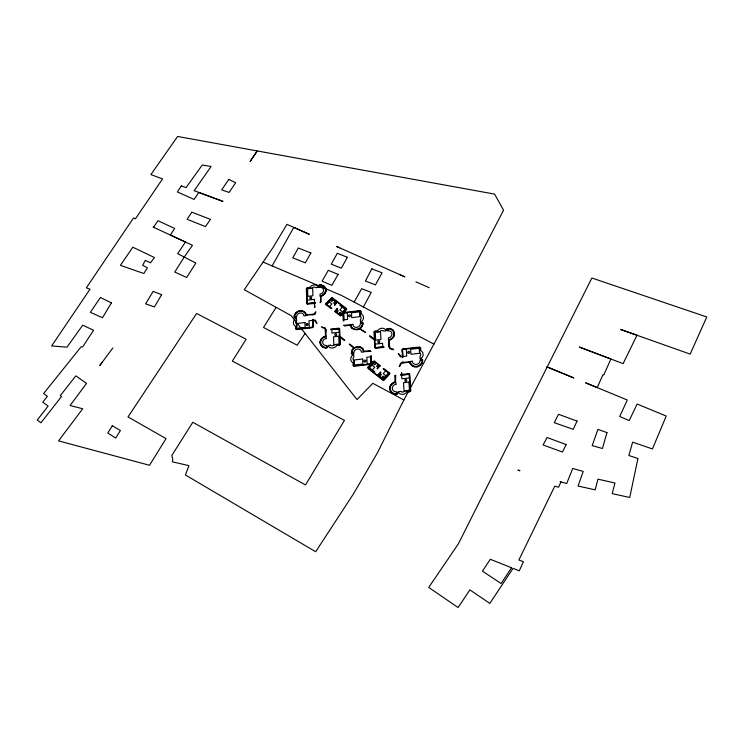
<?xml version="1.0" encoding="UTF-8"?>
<svg xmlns="http://www.w3.org/2000/svg" width="744" height="744" viewBox="0 0 744 744"><rect width="100%" height="100%" fill="white"/><g stroke="black" fill="none" stroke-linecap="round" stroke-linejoin="round"><path stroke-width="1.12" d="M325.286 330.662C326.281 327.593 321.827 328.337 321.585 326.811A13.466 12.025 -27.9 0 0 324.942 327.76L325.277 328.216A3.367 3.022 -28.4 0 0 325.723 329.629L325.76 329.806M320.106 342.528L320.134 341.952M320.971 301.72L320.766 296.27L321.892 295.917M306.323 288.384L306.807 303.571M387.103 328.681L389.837 328.43M401.769 349.754C403.834 361.333 400.588 355.158 398.226 353.465A13.848 12.704 -24.1 0 1 399.928 356.497L400.495 356.739M389.521 345.858L390.098 348.22M320.134 341.942L320.227 341.366M362.877 324.272L362.933 323.119M387.643 329.583L387.624 328.857A5.98 5.431 -23.1 0 1 393.995 333.266A5.98 5.431 -23.1 0 1 389.047 339.692L388.777 339.831M325.993 291.025L325.984 289.174M362.877 324.282L362.421 325.788M325.993 291.034L325.751 291.955M294.215 315.8L294.168 317.632L295.628 318.293L295.61 317.446M320.227 341.357L320.376 340.789M294.215 315.791L294.494 314.861M315.307 313.698L314.786 314.052M422.508 362.049L422.694 359.854M320.32 296.066C321.445 298.363 320.087 302.483 320.19 302.641M422.508 362.058L421.857 363.565M410.809 391.046L409.767 374.511M389.958 386.527L389.717 389.14M394.264 335.683L394.525 333.358M373.99 331.508L374.306 339.199C367.713 333.238 368.103 335.99 374.344 339.868L374.827 347.746M340.315 344.714L340.055 337.134C346.676 343.114 346.099 340.213 340.027 336.465L339.673 328.755M320.376 340.78L320.748 339.859M389.958 386.517L390.563 385.197M394.264 335.702L392.637 338.278M325.751 291.964L325.444 292.68M388.749 339.868L388.554 346.853M325.946 336.428L326.253 329.629M294.503 314.852L296.066 312.536M362.421 325.798L361.017 327.788M403.862 400.002L377.292 453.068L370.782 464.303L353.168 494.323L315.67 551.75L185.423 474.96L188.92 465.642L172.431 461.838L172.748 458.834L171.771 455.588L192.798 422.267L305.496 484.939L344.453 420.369L232.361 361.091L246.115 339.273L196.602 313.475L128.014 416.938L166.033 438.635L149.507 465.279L58.553 440.876L82.714 408.754L70.066 405.536L86.537 383.374L75.814 375.869L60.273 395.678L61.51 396.571L40.939 422.797L37.2 420.053L48.137 406.094L42.78 402.188L47.393 396.32L43.608 393.557L81.115 346.797L82.705 346.862L93.558 330.252L82.714 325.165L66.969 347.169L51.643 345.941L90.005 289.174L86.323 287.854L133.539 217.927L135.427 218.81L162.545 178.932L150.874 174.598L177.621 136.459L494.574 194.1L503.558 210.199L441.09 330.745L403.862 400.002L372.856 383.318L356.999 399.575L291.155 315.642L244.255 289.723L273.141 247.324L286.952 224.335L309.337 234.323L293.796 227.404L272.127 265.924L263.116 262.074M320.757 339.85L321.399 338.818M325.444 292.69L324.282 294.308M354.135 302.055L363.36 306.974L371.247 292.42L361.705 288.681L354.135 302.055L341.189 295.312L272.127 265.924M352.061 350.071L351.298 353.781L352.879 354.562M352.07 350.061L352.647 349.215M390.572 385.187L391.046 384.499M276.126 307.328L263.525 327.453L297.172 345.216L305.105 333.442M319.502 286.263L319.548 285.473A5.803 5.134 -27.6 0 1 325.547 289.639A5.803 5.134 -27.6 0 1 320.655 295.824L320.329 296.047M367.982 367.313L368.057 368.54L383.151 380.398L384.127 380.156L389.661 374.009A13.141 12.062 -24.1 0 1 388.889 374.176L383.188 379.858L368.308 368.048L372.921 361.891A9.467 8.649 -24.9 0 1 371.554 361.193L371.247 355.623L370.735 355.688L370.865 363.844L353.884 365.816L353.298 363.277L352.898 365.527M421.634 363.928L421.113 364.579M102.449 361.965L99.835 365.481L112.837 347.987M321.399 338.808L322.887 337.367M391.046 384.49L391.921 383.569M352.647 349.206L353.884 348.006L349.299 344.398L349.643 344.026L354.321 347.699L358.571 346.583M367.992 367.294L370.605 364.393L353.642 366.281M369.359 367.834L371.935 364.969L374.79 367.211L372.214 370.084M395.492 382.332L395.734 375.097M345.188 309.234L342.668 311.996L339.924 309.876L342.445 307.114M326.7 304.547L329.22 301.804L331.926 303.905L329.415 306.658M421.113 364.588L418.091 366.569M325.835 336.548L325.639 336.641A5.924 5.338 -29.3 0 0 320.636 343.021A5.924 5.338 -29.3 0 0 326.765 347.411C326.151 345.644 329.387 346.546 327.248 346.844L327.183 347.783L325.798 347.95M324.272 294.317L323.008 295.34M361.007 327.797C357.743 329.62 373.758 336.548 359.687 328.811M296.075 312.526L299.283 310.76M391.93 383.56L394.143 382.249M392.162 338.715L390.544 339.701M386.359 329.992L387.103 328.699M319.26 285.073L318.33 286.552L319.269 286.44M323.24 337.125L324.152 336.641M322.822 295.452L321.901 295.907M359.678 328.811L358.348 329.425M397.119 394.143L398.04 392.553L397.082 392.646M320.283 302.613L320.971 301.906M312.424 314.284C314.619 314.852 315.103 311.55 315.949 311.82A13.466 12.025 -27.9 0 0 315.307 313.708M403.369 362.886C400.532 362.096 400.514 366.727 399.203 366.634A13.848 12.704 -24.1 0 0 400.384 363.463L400.914 363.1A3.46 3.181 -22.5 0 0 402.504 362.533L402.606 362.309M324.17 336.632L324.737 336.409M390.535 339.71L389.177 340.148L389.521 345.774M394.153 382.249L395.129 381.96L394.729 375.488M324.756 336.409L325.5 336.195L325.286 330.68M358.338 329.434L357.538 329.648M418.082 366.578L417.049 366.839M307.086 287.556L309.392 287.696M402.532 348.983L419.718 346.983M410.074 391.707C404.569 391.084 409.553 392.692 410.344 390.749L409.172 374.344L400.393 375.06L401.276 374.241A3.45 3.19 -23.3 0 0 401.49 372.679C401.816 375.971 405.889 373.256 409.237 373.739M299.293 310.75L301.487 310.583M357.529 329.657L354.479 329.592L352.07 328.318M395.269 382.435L395.287 382.425A6.101 5.654 -24.1 0 0 390.237 389.066A6.101 5.654 -24.1 0 0 396.738 393.716L396.701 393.102M319.297 285.064L320.097 284.961M339.422 345.421L337.246 345.235M417.04 366.839L414.501 366.811M397.017 394.171L395.315 394.255M309.411 287.696L306.807 288.393L307.3 303.478L315.623 302.771L314.768 303.543A3.32 2.948 -28.3 0 0 314.87 306.109L314.712 307.542L314.312 303.394L307.495 304.194M309.392 288.458L312.024 288.123A2.502 2.204 -28 0 1 315.726 287.658L318.358 287.324M312.275 314.284L306.361 314.87M306.296 315.475C308.025 313.875 313.075 315.344 313.15 314.814M313.112 314.74L313.243 314.61A3.348 2.985 -29 0 1 314.786 314.024M295.191 317.139L294.587 317.214A5.84 5.189 -30.1 0 1 299.739 311.122A5.84 5.189 -30.1 0 1 305.896 315.158L305.914 315.224M360.31 310.536L343.951 312.536L346.611 309.597L346.583 308.658L332.001 297.526L325.788 303.608A12.778 11.411 -27.9 0 1 326.504 303.45L332.047 298.056L346.211 309.011L341.673 314.954A9.291 8.333 -27.4 0 1 342.993 315.623M312.638 327.639L296.326 329.601M362.635 322.524L361.342 321.947L361.361 322.757M350.433 324.775L343.449 325.314M374.864 330.885L377.096 331.089L374.409 331.843L375.329 347.615L383.969 346.899L383.997 347.383L375.627 348.332M386.341 329.992L387.261 329.89M379.849 331.554L377.115 331.88A5.031 4.557 -23.6 0 1 381.598 328.271A5.031 4.557 -23.6 0 1 386.434 330.764L383.699 331.099A2.576 2.334 -23.6 0 0 379.849 331.564M337.181 345.207L339.868 344.509L339.162 328.839L330.708 329.555L330.689 329.09L339.032 328.16M352.405 353.363L351.773 353.437A5.98 5.441 -26.9 0 1 356.981 347.15A5.98 5.441 -26.9 0 1 363.444 351.382L363.565 351.614M422.387 359.436L421.02 358.803L421.225 359.947M421.504 360.022L422.183 359.947A6.073 5.589 -20.6 0 1 416.966 366.355A6.073 5.589 -20.6 0 1 410.26 362.021L410.242 361.975M344.351 325.965L350.377 325.249L350.666 326.3M320.106 284.961L321.482 285.017M362.654 322.524L362.933 323.11M325.788 347.95L323.817 347.625M403.518 362.877L409.749 362.17L410.149 363.444M358.58 346.583L359.389 346.695M395.306 394.255L394.274 394.088M301.497 310.583L302.073 310.667M390.107 348.304L393.688 349.336L393.446 349.764A13.848 12.704 -24.1 0 0 389.949 348.778L389.586 348.304A3.432 3.134 -23.7 0 0 389.093 346.853L389.056 346.667M321.492 285.026L324.393 286.347M389.847 328.439L392.981 330.076M302.083 310.667L305.291 312.536M359.399 346.695L360.552 347.039M370.419 350.582L363.937 351.224L363.574 349.978M414.482 366.811L412.204 365.871L410.53 364.16M394.264 394.088L392.023 393.046L390.414 391.242M410.009 361.714L403.555 362.384L403.034 361.677L402.597 362.282M307.402 304.166L306.928 303.831M323.807 347.625L321.957 346.574M361.538 323.045L362.421 323.017A5.915 5.32 -25.8 0 1 357.269 329.22A5.915 5.32 -25.8 0 1 350.889 325.091L350.796 324.914M363.621 351.661L371.014 351.373M360.561 347.048L362.365 348.22M339.785 247.864L336.502 246.422L404.959 276.917L399.621 274.517M415.915 281.809L429.232 287.714M372.056 362.058L372.521 362.263L371.665 363.221L371.591 361.798L372.056 362.049M433.929 344.119L363.36 306.974M321.957 346.565L320.45 344.416M324.393 286.356L325.909 288.802M352.061 328.309L351.54 327.769M362.365 348.229L362.877 348.806M392.99 330.085L393.492 330.671M351.531 327.76L350.908 326.821M305.3 312.536L306.361 314.861M362.886 348.806L363.407 349.615M316.535 323.352L317.074 323.259A13.466 12.025 -27.9 0 1 315.54 320.348L315 320.115A3.348 2.985 -29 0 1 313.438 319.939L312.861 319.26L312.815 327.118L296.335 329.127L295.87 326.69L295.48 329.034M393.492 330.68L394.525 333.349M316.526 323.352C314.61 318.841 311.69 319.436 313.605 326.597M410.418 363.983L410.149 363.463M390.405 391.232L389.717 389.159M350.898 326.811L350.666 326.309M320.441 344.407L320.143 343.114M420.704 347.662C420.146 352.777 421.42 347.978 419.718 347.467L402.504 349.503L402.774 357.65L402.16 356.943A3.46 3.181 -22.5 0 0 400.495 356.702M361.268 311.271L360.896 313.41L360.301 311.001L343.691 313.066L343.737 320.934L343.235 320.999L342.993 315.623M320.143 343.105L320.106 342.538M354.153 363.221L354.023 360.635A2.585 2.353 -27.4 0 1 353.856 357.008L353.726 354.432A5.041 4.604 -27.4 0 0 354.135 363.221M352.842 353.707L352.879 354.572M309.402 288.44A4.883 4.306 -28 0 1 313.773 284.961A4.883 4.306 -28 0 1 318.358 287.305M345.969 309.188L340.51 305.003L339.943 305.552L345.365 309.262L340.092 315.047L335.284 311.317L337.423 308.304L334.688 311.411L340.492 315.986L345.951 309.281M337.153 302.389L334.428 305.468L336.548 302.464L331.778 298.781L326.523 304.519L331.908 308.221L331.331 308.769L325.463 304.324L331.759 298.232L337.153 302.389M330.95 300.641C332.689 303.468 333.182 297.665 330.95 300.641M380.193 365.713L377.403 368.894L377.022 368.596L379.57 365.76L374.548 361.817L369.173 367.796L374.827 371.768L374.241 372.335L368.559 367.908L374.13 360.831L380.184 365.732M377.775 375.106L383.486 379.663L389.968 373.265L383.746 368.485L383.141 369.052L388.852 373.042L383.458 379.077L378.398 375.078L380.947 372.233L380.565 371.926L377.775 375.106M637.608 459.95L629.74 497.494L612.219 493.635L614.962 483.023L597.953 479.164L595.163 489.831L578.079 486.065L583.194 471.426L572.74 468.46L566.705 483.535L560.167 481.749L560.929 481.954L558.614 487.19L554.754 486.195L518.884 560L523.404 561.739L519.275 570.834L513.053 568.351L489.84 603.384L469.883 589.88L458.081 607.541L428.73 587.416L458.434 543.725L591.88 278.005L706.8 316.981L690.144 354.098L620.431 329.387L636.994 335.256L623.119 363.639L579.353 347.057L610.898 359.008L603.812 374.976L602.993 374.651L597.218 387.578L585.593 382.807L627.294 400.002L619.706 416.519L629.238 420.565L637.115 404.038L666.233 416.054L652.432 448.967L632.633 442.122L628.875 455.514L637.961 458.499L637.608 459.95M606.974 432.608L602.463 448.493L592.187 445.647L597.916 429.381L606.974 432.608M577.056 421.076L573.261 429.334L554.28 422.685L558.484 414.287L577.056 421.076M566.175 444.587L562.445 452.036L543.083 444.977L547.082 437.519L566.175 444.587M371.814 268.835L365.406 281.009L375.441 284.887L382.081 272.788L371.814 268.835M347.364 257.294L341.338 268.184L331.275 264.139L337.311 253.295L347.364 257.294M310.862 252.979L305.31 262.874L292.773 257.833L298.335 247.994L310.862 252.979M145.378 260.381L142.615 265.236L147.396 267.821L143.834 273.513L120.416 265.338L132.832 247.203L154.427 257.526L150.502 262.837L145.378 260.381M338.102 274.378L331.871 285.324L322.059 281.204L328.299 270.305L338.102 274.378M161.634 294.698L154.389 306.937L145.601 303.831L153.125 291.378L161.634 294.698M111.442 302.854L102.486 317.716L90.377 312.322L100.403 297.479L111.442 302.854M112.279 425.726L107.815 432.999L115.683 438.086L120.407 430.525L112.279 425.726M184.335 256.885L174.747 272.053L186.679 277.493L195.858 263.051L177.658 253.676L185.433 242.042L153.097 227.041L153.562 227.255L157.951 220.726L174.71 228.473L170.311 235.002L192.473 245.306L184.335 256.885M181.322 185.916L177.388 191.933L194.119 199.42L198.806 192.426L222.977 201.419L194.156 190.697L211.101 166.498L202.247 165.01L186.028 187.674L181.322 185.916M511.556 567.756L501.103 583.538L482.438 571.132L490.315 559.283L511.556 567.756M191.831 212.18L187.079 219.275L205.465 226.595L210.487 219.359L191.831 212.18M228.771 179.416L221.693 189.887L229.087 192.436L235.69 182.708L228.771 179.416M257.043 151.255L250.198 161.374L257.043 151.255M388.666 373.004L386.08 375.897L383.197 373.618L385.773 370.735L388.666 373.004M377.85 364.895L376.557 366.327L377.58 367.127L378.863 365.695L377.85 364.895M380.389 373.702L379.105 375.143L380.128 375.953L381.412 374.511L380.389 373.702M342.91 313.67C340.836 314.535 344.072 315.968 342.91 313.67M334.912 301.664L333.647 303.041L334.614 303.784L335.879 302.408L334.912 301.664M337.227 309.988L335.963 311.373L336.939 312.127L338.195 310.741L337.227 309.988M360.496 322.04L360.356 319.539A2.548 2.288 -25.4 0 0 360.17 316.005L360.04 313.503A4.976 4.473 -25.4 0 1 363.518 317.381A4.976 4.473 -25.4 0 1 360.496 322.04M420.165 358.924L419.96 356.32A2.613 2.399 -20.3 0 0 419.69 352.656L419.523 350.061A5.106 4.687 -20.3 0 1 420.165 358.924M312.657 288.198L307.588 288.839L307.83 296.363L312.917 295.731L312.657 288.198M314.377 299.339L307.03 300.26L307.142 303.664L314.489 302.752L314.377 299.339M296.577 316.823L294.336 317.093A6.091 5.413 -30.1 0 1 300.102 310.834A6.091 5.413 -30.1 0 1 306.193 315.642L303.933 315.921A3.785 3.357 -30.1 0 0 300.158 312.936A3.785 3.357 -30.1 0 0 296.577 316.823M347.271 312.452L343.542 312.908L343.858 319.855L347.597 319.399L347.271 312.452M359.789 311.801L351.466 312.815L351.698 317.642L360.04 316.628L359.789 311.801M312.731 320.339L309.03 320.785L309.253 327.723L312.964 327.276L312.731 320.339M304.966 322.533L296.763 323.528L296.903 328.337L305.114 327.351L304.966 322.533M352.861 324.319L350.564 324.598A6.175 5.561 -25.8 0 0 356.906 329.518A6.175 5.561 -25.8 0 0 362.681 323.147L360.384 323.417A3.832 3.45 -25.8 0 1 356.794 327.379A3.832 3.45 -25.8 0 1 352.861 324.319M339.338 328.681L331.852 329.573L331.991 333.079L339.487 332.187L339.338 328.681M338.715 336.204L333.507 336.818L333.833 344.658L339.059 344.044L338.715 336.204M380.51 331.638L375.236 332.261L375.683 340.138L380.974 339.515L380.51 331.638M330.68 345.179L327.983 345.495A4.994 4.51 -28.8 0 0 332.708 348.025A4.994 4.51 -28.8 0 0 337.19 344.435L334.484 344.732A2.558 2.306 -28.8 0 1 330.68 345.179M382.583 343.31L374.948 344.202L375.153 347.764L382.797 346.881L382.583 343.31M353.828 353.037L351.512 353.307A6.24 5.682 -26.9 0 1 357.343 346.853A6.24 5.682 -26.9 0 1 363.76 351.884L361.426 352.154A3.878 3.525 -26.9 0 0 357.455 349.029A3.878 3.525 -26.9 0 0 353.828 353.037M406.252 348.88L402.392 349.317L402.867 356.525L406.736 356.088L406.252 348.88M419.207 348.285L410.604 349.28L410.948 354.293L419.57 353.298L419.207 348.285M370.633 356.804L366.811 357.241L367.192 364.439L371.024 364.002L370.633 356.804M362.635 359.027L354.163 360.003L354.404 364.988L362.895 364.021L362.635 359.027M412.297 361.231L409.925 361.5A6.343 5.831 -20.6 0 0 416.603 366.662A6.343 5.831 -20.6 0 0 422.453 360.077L420.072 360.347A3.934 3.618 -20.6 0 1 416.445 364.43A3.934 3.618 -20.6 0 1 412.297 361.231M409.377 374.223L401.593 375.097L401.825 378.761L409.628 377.896L409.377 374.223M408.93 382.091L403.499 382.686L404.038 390.888L409.479 390.293L408.93 382.091M400.765 391.418L397.956 391.725A5.152 4.78 -23.3 0 0 407.545 390.693L404.727 390.981A2.632 2.446 -23.3 0 1 400.774 391.409M519.777 470.71L518.112 470.171L519.777 470.71M559.311 371.935L546.849 366.829L573.847 377.961L559.311 371.935M395.975 384.341L395.836 382.1A6.37 5.905 -24.1 0 0 389.93 388.731A6.37 5.905 -24.1 0 0 396.58 393.985L396.44 391.725A3.953 3.664 -24.1 0 1 392.311 388.461A3.953 3.664 -24.1 0 1 395.975 384.341M387.912 330.764L387.782 328.597A6.24 5.664 -23.1 0 1 394.283 333.591A6.24 5.664 -23.1 0 1 388.48 340.027L388.349 337.85A3.878 3.515 -23.1 0 0 391.949 333.851A3.878 3.515 -23.1 0 0 387.912 330.764M326.253 338.464L326.17 336.316A6.185 5.571 -29.3 0 0 320.357 342.705A6.185 5.571 -29.3 0 0 326.607 347.671L326.532 345.514A3.832 3.46 -29.3 0 1 322.645 342.426A3.832 3.46 -29.3 0 1 326.253 338.464M319.781 287.296L319.706 285.231A6.064 5.357 -27.6 0 1 325.826 289.946A6.064 5.357 -27.6 0 1 320.106 296.159L320.032 294.075A3.757 3.32 -27.6 0 0 323.575 290.225A3.757 3.32 -27.6 0 0 319.781 287.296M296.521 320.645L296.456 318.162A4.929 4.38 -30.6 0 0 293.378 322.784A4.929 4.38 -30.6 0 0 296.67 326.635L296.623 324.142A2.52 2.241 -30.6 0 1 296.521 320.645M310.648 298.772A0.958 0.846 -28.5 0 0 311.597 297.451A0.958 0.846 -28.5 0 0 309.978 297.461A0.958 0.846 -28.5 0 0 310.648 298.772M306.993 325.295A0.967 0.865 -30 0 0 307.951 323.956A0.967 0.865 -30 0 0 306.314 323.956A0.967 0.865 -30 0 0 306.993 325.295M335.628 335.498A0.977 0.883 -28.1 0 0 336.586 334.149A0.977 0.883 -28.1 0 0 334.93 334.14A0.977 0.883 -28.1 0 0 335.628 335.498M349.345 316.656A0.977 0.874 -26.1 0 0 350.424 315.4A0.977 0.874 -26.1 0 0 348.787 315.251A0.977 0.874 -26.1 0 0 349.345 316.656M405.592 381.319A1.014 0.939 -22.6 0 0 406.689 379.998A1.014 0.939 -22.6 0 0 404.978 379.821A1.014 0.939 -22.6 0 0 405.592 381.319M408.391 353.242A1.004 0.921 -21.3 0 0 409.609 352.042A1.004 0.921 -21.3 0 0 407.954 351.717A1.004 0.921 -21.3 0 0 408.391 353.242M378.584 342.677A0.995 0.902 -24.3 0 0 379.673 341.394A0.995 0.902 -24.3 0 0 378.008 341.226A0.995 0.902 -24.3 0 0 378.584 342.677M364.69 361.9A0.995 0.911 -26.5 0 0 365.788 360.608A0.995 0.911 -26.5 0 0 364.123 360.431A0.995 0.911 -26.5 0 0 364.69 361.9M339.841 314.052A0.93 0.828 -26.8 0 0 340.873 312.843A0.93 0.828 -26.8 0 0 339.32 312.703A0.93 0.828 -26.8 0 0 339.841 314.052M374.492 364.625A0.958 0.874 -25.6 0 0 375.543 363.379A0.958 0.874 -25.6 0 0 373.934 363.212A0.958 0.874 -25.6 0 0 374.492 364.625M383.179 378.017A0.958 0.883 -25.2 0 0 384.229 376.762A0.958 0.883 -25.2 0 0 382.611 376.594A0.958 0.883 -25.2 0 0 383.179 378.017"/></g></svg>
